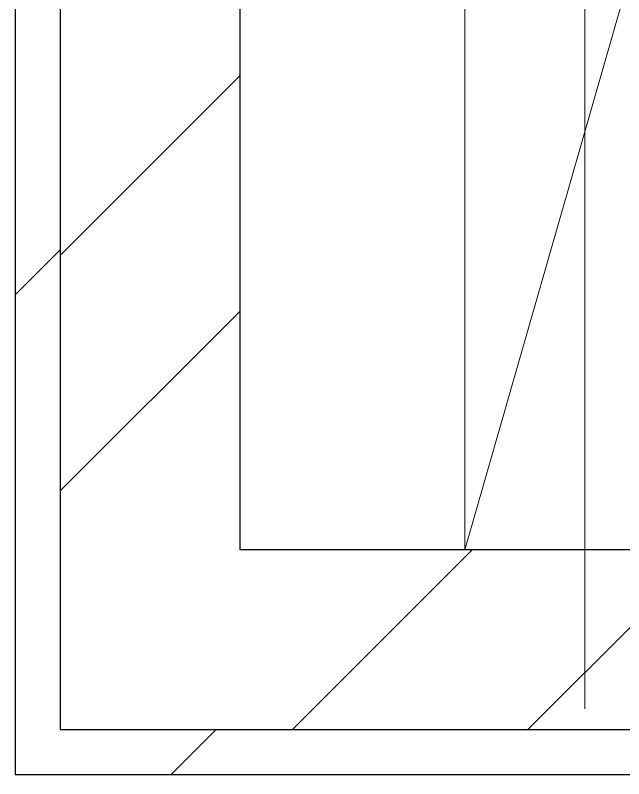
# Model space of a CAD drawing. Header units: millimetres. Extents: x -88595 to 880822, y -1054509 to -148035.
# Drawn here: x 194883 to 195289, y -277550 to -277040 of the extents above; entities that cross this region are included whole.
import ezdxf

# ---------------------------------------------------------------- set-up
doc = ezdxf.new("R2010")
doc.units = ezdxf.units.MM
doc.linetypes.add('ADSK_Линия сетки', pattern=[25, 20, -2.5, 0, -2.5])
for name, color, linetype, lineweight in [('Оборудование', 7, 'Continuous', 18), ('Оси', 7, 'Continuous', 9), ('Стены наружные', 7, 'Continuous', 18)]:
    doc.layers.add(name, color=color, linetype=linetype, lineweight=lineweight)

# ---------------------------------------------------------------- blocks, each defined once
blk = doc.blocks.new('1 этаж')
at = {"lineweight": 18}
for q in [(231312.71, 651462.6), (231437.67, 651353.4)]:
    blk.add_line((231312.71, 650917.6), q, dxfattribs=at)
at = {"layer": 'Оси', "linetype": 'ADSK_Линия сетки', "ltscale": 100}
blk.add_line((231392.71, 697813.24), (231392.71, 631836.47), dxfattribs=at)
at = {"layer": 'Стены наружные', "lineweight": 30}
for p, q in [((231012.71, 651712.6), (231012.71, 650767.6)), ((231042.71, 651642.6), (231042.71, 650797.6)), ((231162.71, 650917.6), (231162.71, 651642.6)), ((232677.71, 650917.6), (231162.71, 650917.6)), ((231042.71, 650797.6), (232717.71, 650797.6)), ((231012.71, 650767.6), (232687.71, 650767.6))]:
    blk.add_line(p, q, dxfattribs=at)
at = {"layer": 'Стены наружные', "linetype": 'Continuous', "lineweight": 9}
for p, q in [((231042.71, 651114.16), (231162.71, 651234.16)), ((231012.71, 651087.87), (231042.71, 651117.87)), ((231042.71, 650957.01), (231162.71, 651077.01)), ((231197.62, 650797.6), (231317.62, 650917.6)), ((231354.77, 650797.6), (231474.77, 650917.6)), ((231116.71, 650767.6), (231146.71, 650797.6))]:
    blk.add_line(p, q, dxfattribs=at)

msp = doc.modelspace()

# ---------------------------------------------------------------- block references
at = {"layer": 'Оборудование', "color": 5, "true_color": 0x0000ff}
msp.add_blockref('1 этаж', (-36129.46, -928314.54), dxfattribs=at)

doc.saveas('drawing.dxf')
